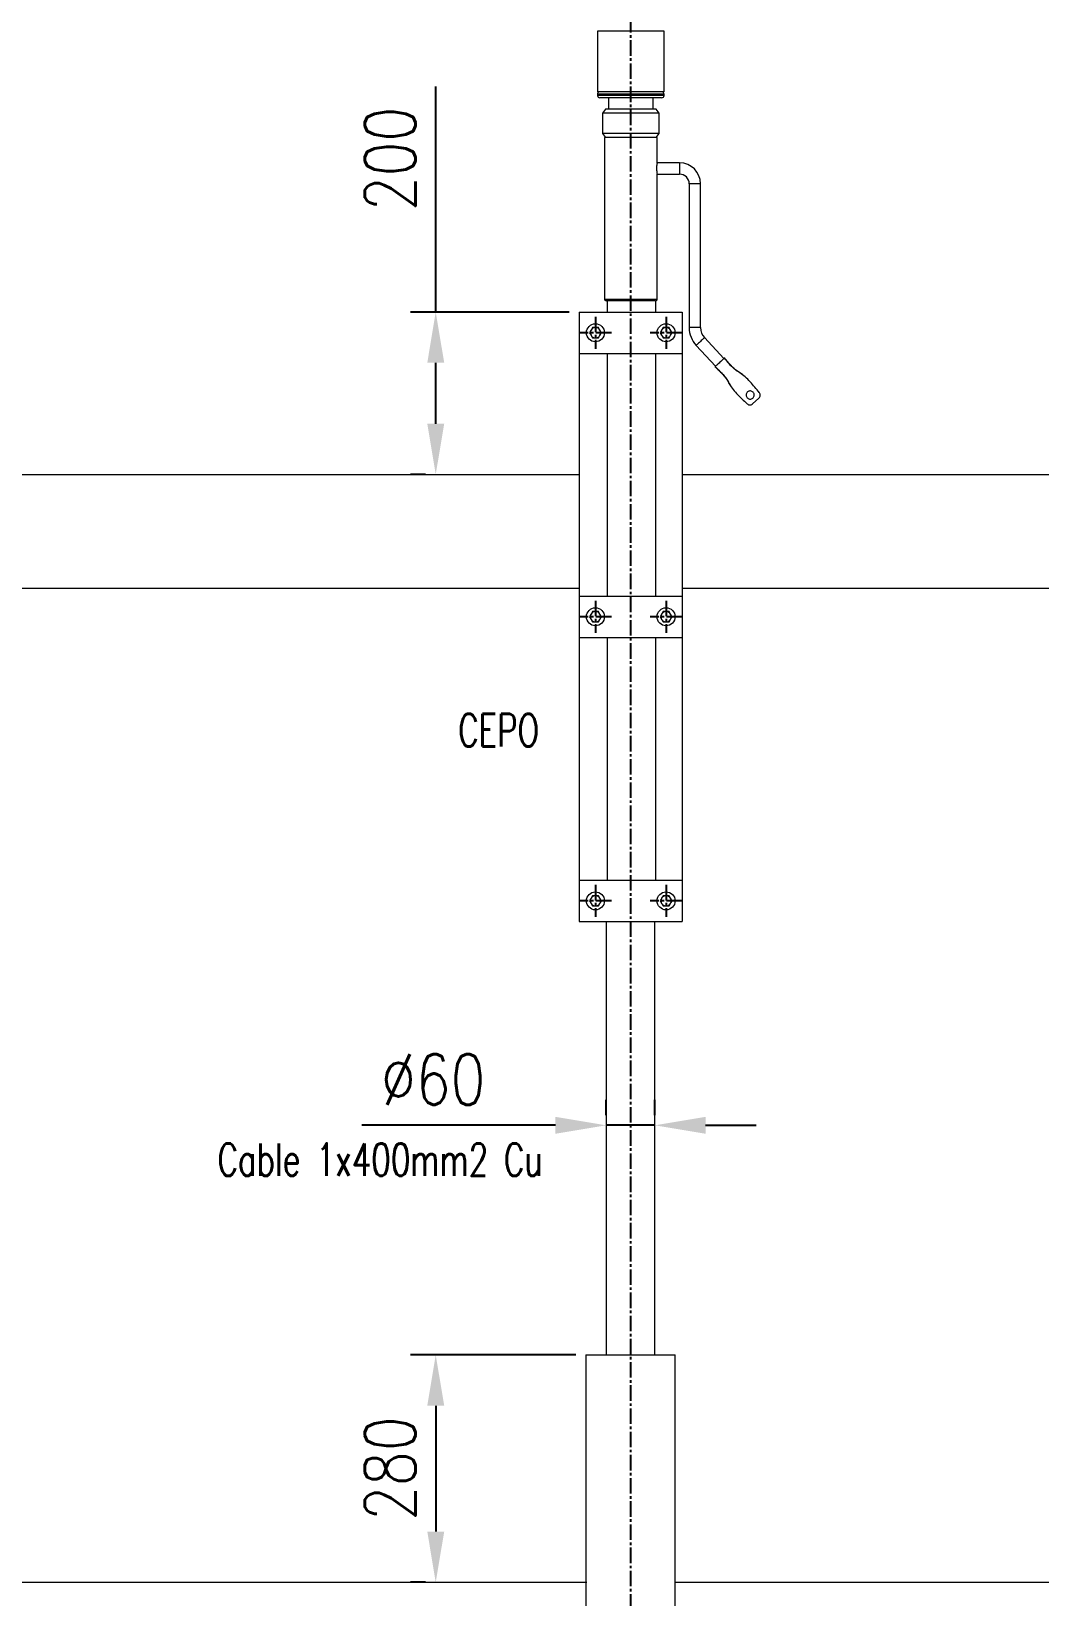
# Model space of a CAD drawing. Header units: millimetres. Extents: x 1587714 to 3094800, y -694377 to -413614.
# Drawn here: x 2030343 to 2031586, y -556178 to -554249 of the extents above; entities that cross this region are included whole.
import ezdxf

# ---------------------------------------------------------------- set-up
doc = ezdxf.new("R2010")
doc.units = ezdxf.units.MM
doc.linetypes.add('CENTER2', pattern=[28.575, 19.05, -3.175, 3.175, -3.175])
for name, color, linetype in [('0_EJES', 1, 'CENTER2'), ('M0_EQUIPOS', 7, 'Continuous'), ('M2_PLBULONES', 2, 'Continuous'), ('M_DIM', 1, 'Continuous')]:
    doc.layers.add(name, color=color, linetype=linetype)
doc.styles.add('STYLE-MSF', font='simplex.shx', dxfattribs={"width": 0.8})
doc.dimstyles.new('DIM1-25', dxfattribs={"dimscale": 25, "dimtxt": 2.5, "dimasz": 2.5, "dimexe": 1.25, "dimexo": 0.5, "dimgap": 1, "dimtad": 1, "dimdec": 1, "dimtxsty": 'STYLE-MSF', "dimcen": 2.5, "dimclrd": 8, "dimclre": 8, "dimclrt": 3, "dimaunit": 1, "dimadec": 1, "dimazin": 2, "dimtfac": 1, "dimtdec": 1, "dimtmove": 0, "dimatfit": 3, "dimfxl": 1, "dimlwd": -1, "dimlwe": -1, "dimarcsym": 0})

# ---------------------------------------------------------------- blocks, each defined once
blk = doc.blocks.new('*D57')
at = {"layer": 'Defpoints', "color": 0}
for p in [(2031018.6, -554594.8), (2030841.7, -554794.8), (2030841.7, -554794.8)]:
    blk.add_point(p, dxfattribs=at)
at = {"layer": 'M_DIM', "color": 8}
for p, q in [((2030841.7, -554594.8), (2030841.7, -554316.8)), ((2031006.1, -554594.8), (2030810.5, -554594.8)), ((2030841.7, -554732.3), (2030841.7, -554657.3)), ((2030829.2, -554794.8), (2030810.5, -554794.8))]:
    blk.add_line(p, q, dxfattribs=at)
for points in [[(2030831.3, -554657.3), (2030852.2, -554657.3), (2030841.7, -554594.8)], [(2030831.3, -554732.3), (2030852.2, -554732.3), (2030841.7, -554794.8)]]:
    blk.add_solid(points, dxfattribs=at)
at = {"layer": 'M_DIM', "color": 3, "insert": (2030785.5, -554406.1), "char_height": 62.5, "attachment_point": 5, "rotation": 90, "style": 'STYLE-MSF'}
blk.add_mtext('200', dxfattribs=at)
blk = doc.blocks.new('*D89')
at = {"layer": 'Defpoints', "color": 0}
for p in [(2031051.7, -555596.8), (2031051.7, -555596.8), (2031111.7, -555596.8)]:
    blk.add_point(p, dxfattribs=at)
at = {"layer": 'M_DIM', "color": 8}
for p, q in [((2031051.7, -555584.3), (2031051.7, -555565.5)), ((2031111.7, -555584.3), (2031111.7, -555565.5)), ((2030989.2, -555596.8), (2030750.5, -555596.8)), ((2031111.7, -555596.8), (2031051.7, -555596.8)), ((2031174.2, -555596.8), (2031236.7, -555596.8))]:
    blk.add_line(p, q, dxfattribs=at)
for points in [[(2030989.2, -555586.4), (2030989.2, -555607.2), (2031051.7, -555596.8)], [(2031174.2, -555586.4), (2031174.2, -555607.2), (2031111.7, -555596.8)]]:
    blk.add_solid(points, dxfattribs=at)
at = {"layer": 'M_DIM', "color": 3, "insert": (2030838.6, -555540.5), "char_height": 62.5, "attachment_point": 5, "style": 'STYLE-MSF'}
blk.add_mtext('%%c60', dxfattribs=at)
blk = doc.blocks.new('*D90')
at = {"layer": 'Defpoints', "color": 0}
for p in [(2031026.7, -555879.8), (2030841.7, -556159.8), (2030841.7, -556159.8)]:
    blk.add_point(p, dxfattribs=at)
at = {"layer": 'M_DIM', "color": 8}
for p, q in [((2031014.2, -555879.8), (2030810.5, -555879.8)), ((2030841.7, -555942.3), (2030841.7, -556097.3)), ((2030829.2, -556159.8), (2030810.5, -556159.8))]:
    blk.add_line(p, q, dxfattribs=at)
for points in [[(2030831.3, -555942.3), (2030852.2, -555942.3), (2030841.7, -555879.8)], [(2030831.3, -556097.3), (2030852.2, -556097.3), (2030841.7, -556159.8)]]:
    blk.add_solid(points, dxfattribs=at)
at = {"layer": 'M_DIM', "color": 3, "insert": (2030785.5, -556019.8), "char_height": 62.5, "attachment_point": 5, "rotation": 90, "style": 'STYLE-MSF'}
blk.add_mtext('280', dxfattribs=at)

msp = doc.modelspace()

# ---------------------------------------------------------------- linework, layer by layer
at = {"layer": '0_EJES'}
for p, q in [((2031082.082, -561136.8825), (2031082.082, -551102.9118)), ((2031038.5818, -554600.5555), (2031038.5818, -554639.8889)), ((2031125.5818, -554600.5555), (2031125.5818, -554639.8889)), ((2031058.2485, -554620.2222), (2031018.9151, -554620.2222)), ((2031145.2485, -554620.2222), (2031105.9151, -554620.2222)), ((2031038.5818, -554950.5555), (2031038.5818, -554989.8889)), ((2031125.5818, -554950.5555), (2031125.5818, -554989.8889)), ((2031058.2485, -554970.2222), (2031018.9151, -554970.2222)), ((2031145.2485, -554970.2222), (2031105.9151, -554970.2222)), ((2031038.5818, -555300.5555), (2031038.5818, -555339.8889)), ((2031125.5818, -555300.5555), (2031125.5818, -555339.8889)), ((2031058.2485, -555320.2222), (2031018.9151, -555320.2222)), ((2031145.2485, -555320.2222), (2031105.9151, -555320.2222))]:
    msp.add_line(p, q, dxfattribs=at)
at = {"layer": 'M0_EQUIPOS', "color": 221, "linetype": 'Continuous', "lineweight": 15}
for p, q in [((2031041.0818, -554248.8222), (2031041.0818, -554323.3222)), ((2031123.0816, -554248.8222), (2031041.0818, -554248.8222)), ((2031123.0816, -554323.3222), (2031123.0816, -554248.8222)), ((2031123.0816, -554323.3222), (2031041.0818, -554323.3222)), ((2031041.0818, -554326.3222), (2031041.0818, -554327.8222)), ((2031123.0816, -554326.3222), (2031041.0818, -554326.3222)), ((2031123.0816, -554327.8222), (2031041.0818, -554327.8222)), ((2031121.1418, -554323.5158), (2031043.0216, -554323.5158)), ((2031120.0818, -554330.8222), (2031044.0816, -554330.8222)), ((2031054.582, -554330.8222), (2031054.582, -554344.8222)), ((2031109.5819, -554344.8222), (2031109.5819, -554330.8222)), ((2031123.0816, -554327.8222), (2031123.0816, -554326.3222)), ((2031050.8103, -554344.8222), (2031047.0819, -554349.8222)), ((2031047.0819, -554349.8222), (2031047.0819, -554374.8222)), ((2031117.082, -554349.8222), (2031047.0819, -554349.8222)), ((2031113.3536, -554344.8222), (2031050.8103, -554344.8222)), ((2031117.082, -554349.8222), (2031113.3536, -554344.8222)), ((2031117.082, -554374.8222), (2031117.082, -554349.8222)), ((2031047.0819, -554374.8222), (2031050.8103, -554379.8222)), ((2031117.082, -554374.8222), (2031047.0819, -554374.8222)), ((2031113.3536, -554379.8222), (2031117.082, -554374.8222)), ((2031049.5819, -554379.8222), (2031049.5819, -554578.8222)), ((2031114.582, -554379.8222), (2031049.5819, -554379.8222)), ((2031114.582, -554410.8496), (2031114.582, -554379.8222)), ((2031142.0817, -554410.8222), (2031114.5763, -554410.8222)), ((2031142.0817, -554410.8222), (2031142.0817, -554424.8222)), ((2031114.5639, -554424.8222), (2031142.0817, -554424.8222)), ((2031114.582, -554578.8222), (2031114.582, -554424.7375)), ((2031154.0817, -554436.8222), (2031154.0817, -554613.9744)), ((2031168.0817, -554436.8222), (2031154.0817, -554436.8222)), ((2031168.0817, -554613.9744), (2031168.0817, -554436.8222)), ((2031049.5819, -554578.8222), (2031082.0817, -554578.8222)), ((2031082.0817, -554580.8222), (2031051.5818, -554580.8222)), ((2031082.0817, -554578.8222), (2031114.582, -554578.8222)), ((2031112.5235, -554580.8222), (2031082.0817, -554580.8222)), ((2031168.0817, -554613.9744), (2031154.0817, -554613.9744)), ((2031196.8912, -554651.9591), (2031172.9173, -554626.2504)), ((2031162.6786, -554635.7984), (2031186.6521, -554661.5071)), ((2031239.9587, -554700.6744), (2031232.2449, -554707.8678))]:
    msp.add_line(p, q, dxfattribs=at)
at = {"layer": 'M0_EQUIPOS', "color": 160, "linetype": 'Continuous', "lineweight": 15}
for p, q in [((2031052.9079, -554580.8222), (2031052.9079, -554594.8222)), ((2031112.9078, -554594.8222), (2031112.9078, -554580.7955)), ((2031052.9079, -554645.6222), (2031052.9079, -554944.8222)), ((2031112.9078, -554944.8222), (2031112.9078, -554645.6222)), ((2031052.9079, -554995.6222), (2031052.9079, -555294.8222)), ((2031112.9078, -555294.8222), (2031112.9078, -554995.6222)), ((2031051.6801, -555345.6222), (2031051.6801, -555879.8221)), ((2031111.6801, -555879.8221), (2031111.6801, -555345.6222))]:
    msp.add_line(p, q, dxfattribs=at)
at = {"layer": 'M0_EQUIPOS', "linetype": 'Continuous', "lineweight": 15}
for p, q in [((2031018.5818, -554594.8222), (2031018.5818, -554645.6222)), ((2031018.5818, -554594.8222), (2031145.5816, -554594.8222)), ((2031145.5816, -554594.8222), (2031145.5816, -554645.6222)), ((2031018.5818, -554645.6222), (2031145.5816, -554645.6222)), ((2031018.5818, -554645.6222), (2031018.5818, -554944.8222)), ((2031145.5816, -554645.6222), (2031145.5816, -554944.8222)), ((2030145.5816, -554794.8222), (2031018.5818, -554794.8222)), ((2031145.582, -554794.822), (2033162.9082, -554794.822)), ((2030145.5816, -554934.8221), (2031018.5818, -554934.8221)), ((2031145.582, -554934.822), (2033162.9082, -554934.822)), ((2031018.5818, -554944.8222), (2031018.5818, -554995.6222)), ((2031018.5818, -554944.8222), (2031145.5816, -554944.8222)), ((2031145.5816, -554944.8222), (2031145.5816, -554995.6222)), ((2031018.5818, -554995.6222), (2031145.5816, -554995.6222)), ((2031018.5818, -554995.6222), (2031018.5818, -555294.8222)), ((2031145.5816, -554995.6222), (2031145.5816, -555294.8222)), ((2031018.5818, -555294.8222), (2031018.5818, -555345.6222)), ((2031018.5818, -555294.8222), (2031145.5816, -555294.8222)), ((2031145.5816, -555294.8222), (2031145.5816, -555345.6222)), ((2031018.5818, -555345.6222), (2031145.5816, -555345.6222)), ((2030136.6802, -556159.8222), (2031027.9078, -556159.8222)), ((2031137.082, -556159.822), (2033162.9082, -556159.822))]:
    msp.add_line(p, q, dxfattribs=at)
at = {"layer": 'M0_EQUIPOS', "color": 7, "linetype": 'Continuous', "lineweight": 15}
for p, q in [((2031026.6801, -555879.8221), (2031026.6801, -556204.4221)), ((2031026.6801, -555879.8221), (2031136.6802, -555879.8221)), ((2031136.6802, -556204.4221), (2031136.6802, -555879.8221))]:
    msp.add_line(p, q, dxfattribs=at)
at = {"layer": 'M0_EQUIPOS', "color": 221, "linetype": 'Continuous', "lineweight": 15, "flags": 128}
msp.add_lwpolyline([(2031172.9173, -554626.2504), (2031172.789, -554626.3701), (2031172.4104, -554626.7232), (2031171.8005, -554627.2919), (2031170.9899, -554628.0479), (2031170.0191, -554628.953), (2031168.9371, -554629.9621), (2031167.798, -554631.0244), (2031166.6588, -554632.0867), (2031165.5769, -554633.0957), (2031164.606, -554634.001), (2031163.7954, -554634.7569), (2031163.1855, -554635.3256), (2031162.8069, -554635.6787), (2031162.6786, -554635.7984), (2031162.6786, -554635.7984)], dxfattribs=at)
at = {"layer": 'M0_EQUIPOS', "color": 221, "linetype": 'Continuous', "lineweight": 15}
for centre, radius, start, end in [((2031044.0818, -554326.3222), 3, 110.6935413, 180), ((2031044.0818, -554327.8222), 3, 180, 270), ((2031042.9864, -554323.4222), 0.1, 290.6935413, 90), ((2031120.0818, -554327.8222), 3, 270, 0), ((2031121.1773, -554323.4222), 0.1, 90, 249.3064587), ((2031120.0818, -554326.3222), 3, 0, 69.3064587), ((2031142.0818, -554436.8222), 26, 0, 90), ((2031142.0818, -554436.8222), 12, 0, 90), ((2031051.5818, -554578.8222), 2, 180, 270), ((2031112.5818, -554578.8222), 2, 275.3219576, 0), ((2031186.0818, -554613.9744), 32, 180, 223), ((2031186.0818, -554613.9744), 18, 180, 223), ((2031141.4956, -554614.5016), 65.1746, 312.9718204, 313.1083251), ((2031217.661, -554672.9399), 29.5095, 132.7691734, 133.0713349)]:
    msp.add_arc(centre, radius, start, end, dxfattribs=at)
for points, knots in [([(2031114.5763, -554410.8496), (2031114.5645, -554410.9024), (2031114.54, -554411.0122), (2031114.3193, -554412.1055), (2031114.0552, -554413.7966), (2031113.8535, -554415.8146), (2031113.8295, -554417.2154), (2031113.819, -554417.8222)], [0, 0, 0, 0, 0.194168572, 0.404139175, 0.618010088, 0.834530857, 1, 1, 1, 1]), ([(2031113.819, -554417.8222), (2031113.836, -554418.5987), (2031113.8699, -554420.1513), (2031114.1088, -554422.2316), (2031114.3694, -554423.8097), (2031114.5614, -554424.7279), (2031114.5632, -554424.7348), (2031114.5639, -554424.7375)], [0, 0, 0, 0, 0.211432449, 0.422741375, 0.637155906, 0.853710965, 1, 1, 1, 1]), ([(2031185.9211, -554662.1891), (2031187.4362, -554663.5994), (2031190.4615, -554666.4153), (2031194.7917, -554670.7913), (2031198.7421, -554675.4135), (2031201.9007, -554680.4878), (2031203.9368, -554683.8628), (2031204.9522, -554685.5459)], [0, 0, 0, 0, 0.204939377, 0.409206316, 0.609556983, 0.805290155, 1, 1, 1, 1]), ([(2031197.5087, -554651.3831), (2031197.3166, -554651.5624), (2031196.9326, -554651.9208), (2031195.5983, -554653.1647), (2031193.881, -554654.766), (2031191.9124, -554656.602), (2031189.9323, -554658.4482), (2031188.1598, -554660.1016), (2031186.7934, -554661.3755), (2031186.2106, -554661.9182), (2031186.0539, -554662.0651), (2031186.0346, -554662.0831)], [0, 0, 0, 0, 0.122860424, 0.245549797, 0.368469497, 0.49148982, 0.614033982, 0.736836904, 0.859685722, 0.982769341, 1, 1, 1, 1]), ([(2031186.0346, -554662.0831), (2031187.7243, -554663.6509), (2031191.0934, -554666.7766), (2031195.883, -554671.6552), (2031200.0703, -554676.9614), (2031203.2371, -554682.8031), (2031207.1207, -554689.0513), (2031212.4203, -554695.2947), (2031218.7801, -554701.6416), (2031223.1871, -554705.7716), (2031225.398, -554707.8435)], [0, 0, 0, 0, 0.113976498, 0.22724915, 0.337883343, 0.446676981, 0.555725655, 0.70135034, 0.850176478, 1, 1, 1, 1]), ([(2031240.4122, -554693.8429), (2031238.5862, -554691.5998), (2031234.9443, -554687.1262), (2031229.3364, -554680.6232), (2031223.348, -554674.6172), (2031217.0791, -554670.0565), (2031211.0884, -554666.2042), (2031206.2086, -554661.6964), (2031201.761, -554656.6624), (2031198.9289, -554653.1462), (2031197.5087, -554651.3831)], [0, 0, 0, 0, 0.143018287, 0.285244562, 0.424656633, 0.561068376, 0.667953884, 0.776748703, 0.88805701, 1, 1, 1, 1]), ([(2031219.5949, -554671.8911), (2031217.9866, -554670.7609), (2031214.7617, -554668.4946), (2031209.9204, -554664.9894), (2031205.585, -554660.7263), (2031201.5216, -554656.1015), (2031198.9238, -554652.887), (2031197.6227, -554651.2771)], [0, 0, 0, 0, 0.194712981, 0.390441376, 0.590791302, 0.795054989, 1, 1, 1, 1]), ([(2031224.2817, -554696.9576), (2031224.3491, -554696.3327), (2031224.478, -554695.1384), (2031225.4369, -554693.6218), (2031226.7097, -554692.5734), (2031228.1945, -554691.994), (2031229.8148, -554691.8931), (2031231.4595, -554692.3456), (2031232.8855, -554693.3501), (2031233.8834, -554694.7671), (2031234.3491, -554696.4182), (2031234.2415, -554698.1253), (2031233.5759, -554699.7013), (2031232.4263, -554700.967), (2031230.9245, -554701.7809), (2031229.2383, -554702.0528), (2031227.5571, -554701.7521), (2031226.0688, -554700.9131), (2031224.9541, -554699.636), (2031224.3661, -554698.245), (2031224.3059, -554697.327), (2031224.2817, -554696.9576)], [0, 0, 0, 0, 0.060573858, 0.115773366, 0.166504768, 0.214795172, 0.266852925, 0.322294389, 0.377646186, 0.431526445, 0.484801713, 0.538081952, 0.59135542, 0.644556998, 0.697697153, 0.75085304, 0.804094323, 0.857394009, 0.910646048, 0.964045027, 1, 1, 1, 1]), ([(2031239.9587, -554700.6744), (2031240.3789, -554700.1844), (2031241.1678, -554699.2646), (2031241.6153, -554697.5115), (2031241.4987, -554695.8168), (2031240.9792, -554694.5843), (2031240.5259, -554693.9916), (2031240.4122, -554693.8429)], [0, 0, 0, 0, 0.2548565889, 0.4783839199, 0.7018432065, 0.9251834394, 1, 1, 1, 1]), ([(2031225.398, -554707.8435), (2031225.9134, -554708.2322), (2031226.8806, -554708.9616), (2031228.658, -554709.2984), (2031230.3423, -554709.0765), (2031231.5404, -554708.4804), (2031232.1036, -554707.9907), (2031232.2449, -554707.8678)], [0, 0, 0, 0, 0.254904019, 0.478368947, 0.701847791, 0.925196148, 1, 1, 1, 1])]:
    msp.add_open_spline(points, degree=3, knots=knots, dxfattribs=at)
at = {"layer": 'M2_PLBULONES', "linetype": 'Continuous', "lineweight": 15}
for p, q in [((2031031.2494, -554620.2222), (2031033.0824, -554623.3972)), ((2031034.9158, -554613.8722), (2031033.0824, -554617.0472)), ((2031042.2482, -554626.5722), (2031044.0811, -554623.3972)), ((2031045.9141, -554620.2222), (2031044.0811, -554617.0472)), ((2031118.2493, -554620.2222), (2031120.0828, -554623.3972)), ((2031121.9157, -554613.8722), (2031120.0828, -554617.0472)), ((2031129.2481, -554626.5722), (2031131.081, -554623.3972)), ((2031132.914, -554620.2222), (2031131.081, -554617.0472)), ((2031031.2494, -554970.2222), (2031033.0824, -554973.3972)), ((2031034.9158, -554963.8722), (2031033.0824, -554967.0472)), ((2031042.2482, -554976.5722), (2031044.0811, -554973.3972)), ((2031045.9141, -554970.2222), (2031044.0811, -554967.0472)), ((2031118.2493, -554970.2222), (2031120.0828, -554973.3972)), ((2031121.9157, -554963.8722), (2031120.0828, -554967.0472)), ((2031129.2481, -554976.5722), (2031131.081, -554973.3972)), ((2031132.914, -554970.2222), (2031131.081, -554967.0472)), ((2031031.2494, -555320.2222), (2031033.0824, -555323.3972)), ((2031034.9158, -555313.8722), (2031033.0824, -555317.0472)), ((2031045.9141, -555320.2222), (2031044.0811, -555317.0472)), ((2031118.2493, -555320.2222), (2031120.0828, -555323.3972)), ((2031121.9157, -555313.8722), (2031120.0828, -555317.0472)), ((2031132.914, -555320.2222), (2031131.081, -555317.0472)), ((2031042.2482, -555326.5722), (2031044.0811, -555323.3972)), ((2031129.2481, -555326.5722), (2031131.081, -555323.3972))]:
    msp.add_line(p, q, dxfattribs=at)
for centre in [(2031038.5818, -554620.2222), (2031125.5818, -554620.2222), (2031038.5818, -554970.2222), (2031125.5818, -554970.2222), (2031038.5818, -555320.2222), (2031125.5818, -555320.2222)]:
    msp.add_circle(centre, 11.1125, dxfattribs=at)
for centre, start, end in [((2031038.5818, -554620.2222), 150, 210), ((2031038.5818, -554620.2222), 90, 150), ((2031038.5818, -554620.2222), 210, 270), ((2031038.5818, -554620.2222), 30, 90), ((2031038.5818, -554620.2222), 270, 330), ((2031038.5818, -554620.2222), 330, 30), ((2031125.5818, -554620.2222), 150, 210), ((2031125.5818, -554620.2222), 90, 150), ((2031125.5818, -554620.2222), 210, 270), ((2031125.5818, -554620.2222), 30, 90), ((2031125.5818, -554620.2222), 270, 330), ((2031125.5818, -554620.2222), 330, 30), ((2031038.5818, -554970.2222), 150, 210), ((2031038.5818, -554970.2222), 90, 150), ((2031038.5818, -554970.2222), 210, 270), ((2031038.5818, -554970.2222), 30, 90), ((2031038.5818, -554970.2222), 270, 330), ((2031038.5818, -554970.2222), 330, 30), ((2031125.5818, -554970.2222), 150, 210), ((2031125.5818, -554970.2222), 90, 150), ((2031125.5818, -554970.2222), 210, 270), ((2031125.5818, -554970.2222), 30, 90), ((2031125.5818, -554970.2222), 270, 330), ((2031125.5818, -554970.2222), 330, 30), ((2031038.5818, -555320.2222), 150, 210), ((2031038.5818, -555320.2222), 90, 150), ((2031038.5818, -555320.2222), 30, 90), ((2031038.5818, -555320.2222), 330, 30), ((2031125.5818, -555320.2222), 150, 210), ((2031125.5818, -555320.2222), 90, 150), ((2031125.5818, -555320.2222), 30, 90), ((2031125.5818, -555320.2222), 330, 30), ((2031038.5818, -555320.2222), 210, 270), ((2031038.5818, -555320.2222), 270, 330), ((2031125.5818, -555320.2222), 210, 270), ((2031125.5818, -555320.2222), 270, 330)]:
    msp.add_arc(centre, 6.35, start, end, dxfattribs=at)
for points, knots in [([(2031033.0824, -554617.0472), (2031033.039, -554617.1225), (2031032.4205, -554618.1949), (2031031.8137, -554619.2454), (2031031.2494, -554620.2222)], [0, 0, 0, 0, 0.070191214, 1, 1, 1, 1]), ([(2031033.0824, -554623.3972), (2031033.126, -554623.4725), (2031033.7461, -554624.544), (2031034.3523, -554625.595), (2031034.9158, -554626.5722)], [0, 0, 0, 0, 0.0702648318, 1, 1, 1, 1]), ([(2031038.5818, -554613.8722), (2031038.2942, -554613.8722), (2031037.0537, -554613.8722), (2031035.8446, -554613.8722), (2031034.9158, -554613.8722)], [0, 0, 0, 0, 0.2318664923, 1, 1, 1, 1]), ([(2031034.9158, -554626.5722), (2031035.8446, -554626.5722), (2031037.0537, -554626.5722), (2031038.2942, -554626.5722), (2031038.5818, -554626.5722)], [0, 0, 0, 0, 0.7681335077, 1, 1, 1, 1]), ([(2031042.2482, -554613.8722), (2031041.9963, -554613.8722), (2031040.8025, -554613.8722), (2031039.5612, -554613.8722), (2031038.5818, -554613.8722)], [0, 0, 0, 0, 0.210972321, 1, 1, 1, 1]), ([(2031038.5818, -554626.5722), (2031039.5612, -554626.5722), (2031040.8025, -554626.5722), (2031041.9963, -554626.5722), (2031042.2482, -554626.5722)], [0, 0, 0, 0, 0.789027679, 1, 1, 1, 1]), ([(2031044.0811, -554617.0472), (2031044.0377, -554616.9719), (2031043.4193, -554615.8995), (2031042.8124, -554614.849), (2031042.2482, -554613.8722)], [0, 0, 0, 0, 0.070192177, 1, 1, 1, 1]), ([(2031044.0811, -554623.3972), (2031044.1245, -554623.3219), (2031044.743, -554622.2494), (2031045.3498, -554621.199), (2031045.9141, -554620.2222)], [0, 0, 0, 0, 0.070192177, 1, 1, 1, 1]), ([(2031120.0828, -554617.0472), (2031120.0392, -554617.1225), (2031119.4189, -554618.194), (2031118.8128, -554619.245), (2031118.2493, -554620.2222)], [0, 0, 0, 0, 0.070250951, 1, 1, 1, 1]), ([(2031120.0828, -554623.3972), (2031120.1262, -554623.4725), (2031120.7445, -554624.545), (2031121.3514, -554625.5955), (2031121.9157, -554626.5722)], [0, 0, 0, 0, 0.070205108, 1, 1, 1, 1]), ([(2031125.5817, -554613.8722), (2031125.294, -554613.8722), (2031124.0536, -554613.8722), (2031122.8445, -554613.8722), (2031121.9157, -554613.8722)], [0, 0, 0, 0, 0.2318664923, 1, 1, 1, 1]), ([(2031121.9157, -554626.5722), (2031122.8445, -554626.5722), (2031124.0536, -554626.5722), (2031125.294, -554626.5722), (2031125.5817, -554626.5722)], [0, 0, 0, 0, 0.7681335077, 1, 1, 1, 1]), ([(2031129.2481, -554613.8722), (2031128.9962, -554613.8722), (2031127.8024, -554613.8722), (2031126.5611, -554613.8722), (2031125.5817, -554613.8722)], [0, 0, 0, 0, 0.210972321, 1, 1, 1, 1]), ([(2031125.5817, -554626.5722), (2031126.5611, -554626.5722), (2031127.8024, -554626.5722), (2031128.9962, -554626.5722), (2031129.2481, -554626.5722)], [0, 0, 0, 0, 0.789027679, 1, 1, 1, 1]), ([(2031131.081, -554617.0472), (2031131.0376, -554616.9719), (2031130.4192, -554615.8995), (2031129.8123, -554614.849), (2031129.2481, -554613.8722)], [0, 0, 0, 0, 0.070192177, 1, 1, 1, 1]), ([(2031131.081, -554623.3972), (2031131.1244, -554623.3219), (2031131.7429, -554622.2494), (2031132.3497, -554621.199), (2031132.914, -554620.2222)], [0, 0, 0, 0, 0.070192177, 1, 1, 1, 1]), ([(2031033.0824, -554967.0472), (2031033.039, -554967.1224), (2031032.4206, -554968.195), (2031031.8137, -554969.2454), (2031031.2494, -554970.2222)], [0, 0, 0, 0, 0.070205108, 1, 1, 1, 1]), ([(2031033.0824, -554973.3972), (2031033.126, -554973.4725), (2031033.7461, -554974.5441), (2031034.3523, -554975.5951), (2031034.9158, -554976.5722)], [0, 0, 0, 0, 0.0702648318, 1, 1, 1, 1]), ([(2031038.5818, -554963.8722), (2031038.2942, -554963.8722), (2031037.0537, -554963.8722), (2031035.8446, -554963.8722), (2031034.9158, -554963.8722)], [0, 0, 0, 0, 0.2318664923, 1, 1, 1, 1]), ([(2031042.2482, -554963.8722), (2031041.9963, -554963.8722), (2031040.8025, -554963.8722), (2031039.5612, -554963.8722), (2031038.5818, -554963.8722)], [0, 0, 0, 0, 0.210972321, 1, 1, 1, 1]), ([(2031044.0811, -554967.0472), (2031044.0377, -554966.9719), (2031043.4191, -554965.8995), (2031042.8124, -554964.849), (2031042.2482, -554963.8722)], [0, 0, 0, 0, 0.070179247, 1, 1, 1, 1]), ([(2031044.0811, -554973.3972), (2031044.1245, -554973.3219), (2031044.7429, -554972.2494), (2031045.3498, -554971.1989), (2031045.9141, -554970.2222)], [0, 0, 0, 0, 0.070205108, 1, 1, 1, 1]), ([(2031120.0828, -554967.0472), (2031120.0392, -554967.1224), (2031119.4191, -554968.194), (2031118.8129, -554969.245), (2031118.2493, -554970.2222)], [0, 0, 0, 0, 0.0702648318, 1, 1, 1, 1]), ([(2031120.0828, -554973.3972), (2031120.1262, -554973.4725), (2031120.7445, -554974.545), (2031121.3514, -554975.5955), (2031121.9157, -554976.5722)], [0, 0, 0, 0, 0.070205108, 1, 1, 1, 1]), ([(2031125.5817, -554963.8722), (2031125.294, -554963.8722), (2031124.0536, -554963.8722), (2031122.8445, -554963.8722), (2031121.9157, -554963.8722)], [0, 0, 0, 0, 0.2318664923, 1, 1, 1, 1]), ([(2031129.2481, -554963.8722), (2031128.9962, -554963.8722), (2031127.8024, -554963.8722), (2031126.5611, -554963.8722), (2031125.5817, -554963.8722)], [0, 0, 0, 0, 0.210972321, 1, 1, 1, 1]), ([(2031131.081, -554967.0472), (2031131.0376, -554966.9719), (2031130.419, -554965.8995), (2031129.8123, -554964.849), (2031129.2481, -554963.8722)], [0, 0, 0, 0, 0.070179247, 1, 1, 1, 1]), ([(2031131.081, -554973.3972), (2031131.1244, -554973.3219), (2031131.7428, -554972.2494), (2031132.3497, -554971.1989), (2031132.914, -554970.2222)], [0, 0, 0, 0, 0.070205108, 1, 1, 1, 1]), ([(2031034.9158, -554976.5722), (2031035.8446, -554976.5722), (2031037.0537, -554976.5722), (2031038.2942, -554976.5722), (2031038.5818, -554976.5722)], [0, 0, 0, 0, 0.7681335077, 1, 1, 1, 1]), ([(2031038.5818, -554976.5722), (2031039.5612, -554976.5722), (2031040.8025, -554976.5722), (2031041.9963, -554976.5722), (2031042.2482, -554976.5722)], [0, 0, 0, 0, 0.789027679, 1, 1, 1, 1]), ([(2031121.9157, -554976.5722), (2031122.8445, -554976.5722), (2031124.0536, -554976.5722), (2031125.294, -554976.5722), (2031125.5817, -554976.5722)], [0, 0, 0, 0, 0.7681335077, 1, 1, 1, 1]), ([(2031125.5817, -554976.5722), (2031126.5611, -554976.5722), (2031127.8024, -554976.5722), (2031128.9962, -554976.5722), (2031129.2481, -554976.5722)], [0, 0, 0, 0, 0.789027679, 1, 1, 1, 1]), ([(2031033.0824, -555317.0472), (2031033.039, -555317.1225), (2031032.4206, -555318.195), (2031031.8137, -555319.2455), (2031031.2494, -555320.2222)], [0, 0, 0, 0, 0.070205108, 1, 1, 1, 1]), ([(2031038.5818, -555313.8722), (2031038.2942, -555313.8722), (2031037.0537, -555313.8722), (2031035.8446, -555313.8722), (2031034.9158, -555313.8722)], [0, 0, 0, 0, 0.2318664923, 1, 1, 1, 1]), ([(2031042.2482, -555313.8722), (2031041.9963, -555313.8722), (2031040.8025, -555313.8722), (2031039.5612, -555313.8722), (2031038.5818, -555313.8722)], [0, 0, 0, 0, 0.210972321, 1, 1, 1, 1]), ([(2031044.0811, -555317.0472), (2031044.0377, -555316.9719), (2031043.4191, -555315.8995), (2031042.8124, -555314.849), (2031042.2482, -555313.8722)], [0, 0, 0, 0, 0.070177321, 1, 1, 1, 1]), ([(2031044.0811, -555323.3972), (2031044.1245, -555323.3219), (2031044.7429, -555322.2494), (2031045.3498, -555321.1989), (2031045.9141, -555320.2222)], [0, 0, 0, 0, 0.070205108, 1, 1, 1, 1]), ([(2031120.0828, -555317.0472), (2031120.0392, -555317.1225), (2031119.4191, -555318.1941), (2031118.8129, -555319.245), (2031118.2493, -555320.2222)], [0, 0, 0, 0, 0.0702648318, 1, 1, 1, 1]), ([(2031125.5817, -555313.8722), (2031125.294, -555313.8722), (2031124.0536, -555313.8722), (2031122.8445, -555313.8722), (2031121.9157, -555313.8722)], [0, 0, 0, 0, 0.2318664923, 1, 1, 1, 1]), ([(2031129.2481, -555313.8722), (2031128.9962, -555313.8722), (2031127.8024, -555313.8722), (2031126.5611, -555313.8722), (2031125.5817, -555313.8722)], [0, 0, 0, 0, 0.210972321, 1, 1, 1, 1]), ([(2031131.081, -555317.0472), (2031131.0376, -555316.9719), (2031130.419, -555315.8995), (2031129.8122, -555314.849), (2031129.2481, -555313.8722)], [0, 0, 0, 0, 0.070177321, 1, 1, 1, 1]), ([(2031131.081, -555323.3972), (2031131.1244, -555323.3219), (2031131.7428, -555322.2494), (2031132.3497, -555321.1989), (2031132.914, -555320.2222)], [0, 0, 0, 0, 0.070205108, 1, 1, 1, 1]), ([(2031033.0824, -555323.3972), (2031033.126, -555323.4725), (2031033.7464, -555324.5439), (2031034.3524, -555325.595), (2031034.9158, -555326.5722)], [0, 0, 0, 0, 0.0702370702, 1, 1, 1, 1]), ([(2031034.9158, -555326.5722), (2031035.8446, -555326.5722), (2031037.0537, -555326.5722), (2031038.2942, -555326.5722), (2031038.5818, -555326.5722)], [0, 0, 0, 0, 0.7681335077, 1, 1, 1, 1]), ([(2031038.5818, -555326.5722), (2031039.5612, -555326.5722), (2031040.8025, -555326.5722), (2031041.9963, -555326.5722), (2031042.2482, -555326.5722)], [0, 0, 0, 0, 0.789027679, 1, 1, 1, 1]), ([(2031120.0828, -555323.3972), (2031120.1262, -555323.4725), (2031120.7448, -555324.5449), (2031121.3516, -555325.5954), (2031121.9157, -555326.5722)], [0, 0, 0, 0, 0.070177321, 1, 1, 1, 1]), ([(2031121.9157, -555326.5722), (2031122.8445, -555326.5722), (2031124.0536, -555326.5722), (2031125.294, -555326.5722), (2031125.5817, -555326.5722)], [0, 0, 0, 0, 0.7681335077, 1, 1, 1, 1]), ([(2031125.5817, -555326.5722), (2031126.5611, -555326.5722), (2031127.8024, -555326.5722), (2031128.9962, -555326.5722), (2031129.2481, -555326.5722)], [0, 0, 0, 0, 0.789027679, 1, 1, 1, 1])]:
    msp.add_open_spline(points, degree=3, knots=knots, dxfattribs=at)

# ---------------------------------------------------------------- texts
at = {"layer": 'M_DIM', "color": 7, "style": 'STYLE-MSF', "width": 0.7}
for s, p in [('CEPO', (2030869.3687, -555130.0053)), ('Cable 1x400mm2 Cu', (2030572.8123, -555659.0753))]:
    msp.add_text(s, height=40, dxfattribs=at).set_placement(p)

# ---------------------------------------------------------------- dimensions: what is measured, and where the dimension line sits
at = {"layer": 'M_DIM'}
dim = msp.add_linear_dim(base=(2030841.7487, -554794.8222), p1=(2031018.5818, -554594.8222), p2=(2030841.7487, -554794.8222), angle=90, dimstyle='DIM1-25', dxfattribs=at)
dim.commit()
dim.dimension.update_dxf_attribs({"geometry": '*D57', "text_midpoint": (2030841.7487, -554406.1317), "dimtype": 160})
dim = msp.add_linear_dim(base=(2031051.6801, -555596.7917), p1=(2031111.6801, -555596.7917), p2=(2031051.6801, -555596.7917), text='%%c<>', dimstyle='DIM1-25', dxfattribs=at)
dim.commit()
dim.dimension.update_dxf_attribs({"geometry": '*D89', "text_midpoint": (2030838.5849, -555540.5417)})
dim = msp.add_linear_dim(base=(2030841.7487, -556159.8222), p1=(2031026.6801, -555879.8221), p2=(2030841.7487, -556159.8222), angle=90, dimstyle='DIM1-25', dxfattribs=at)
dim.commit()
dim.dimension.update_dxf_attribs({"geometry": '*D90', "text_midpoint": (2030785.4987, -556019.8221)})

doc.saveas('drawing.dxf')
